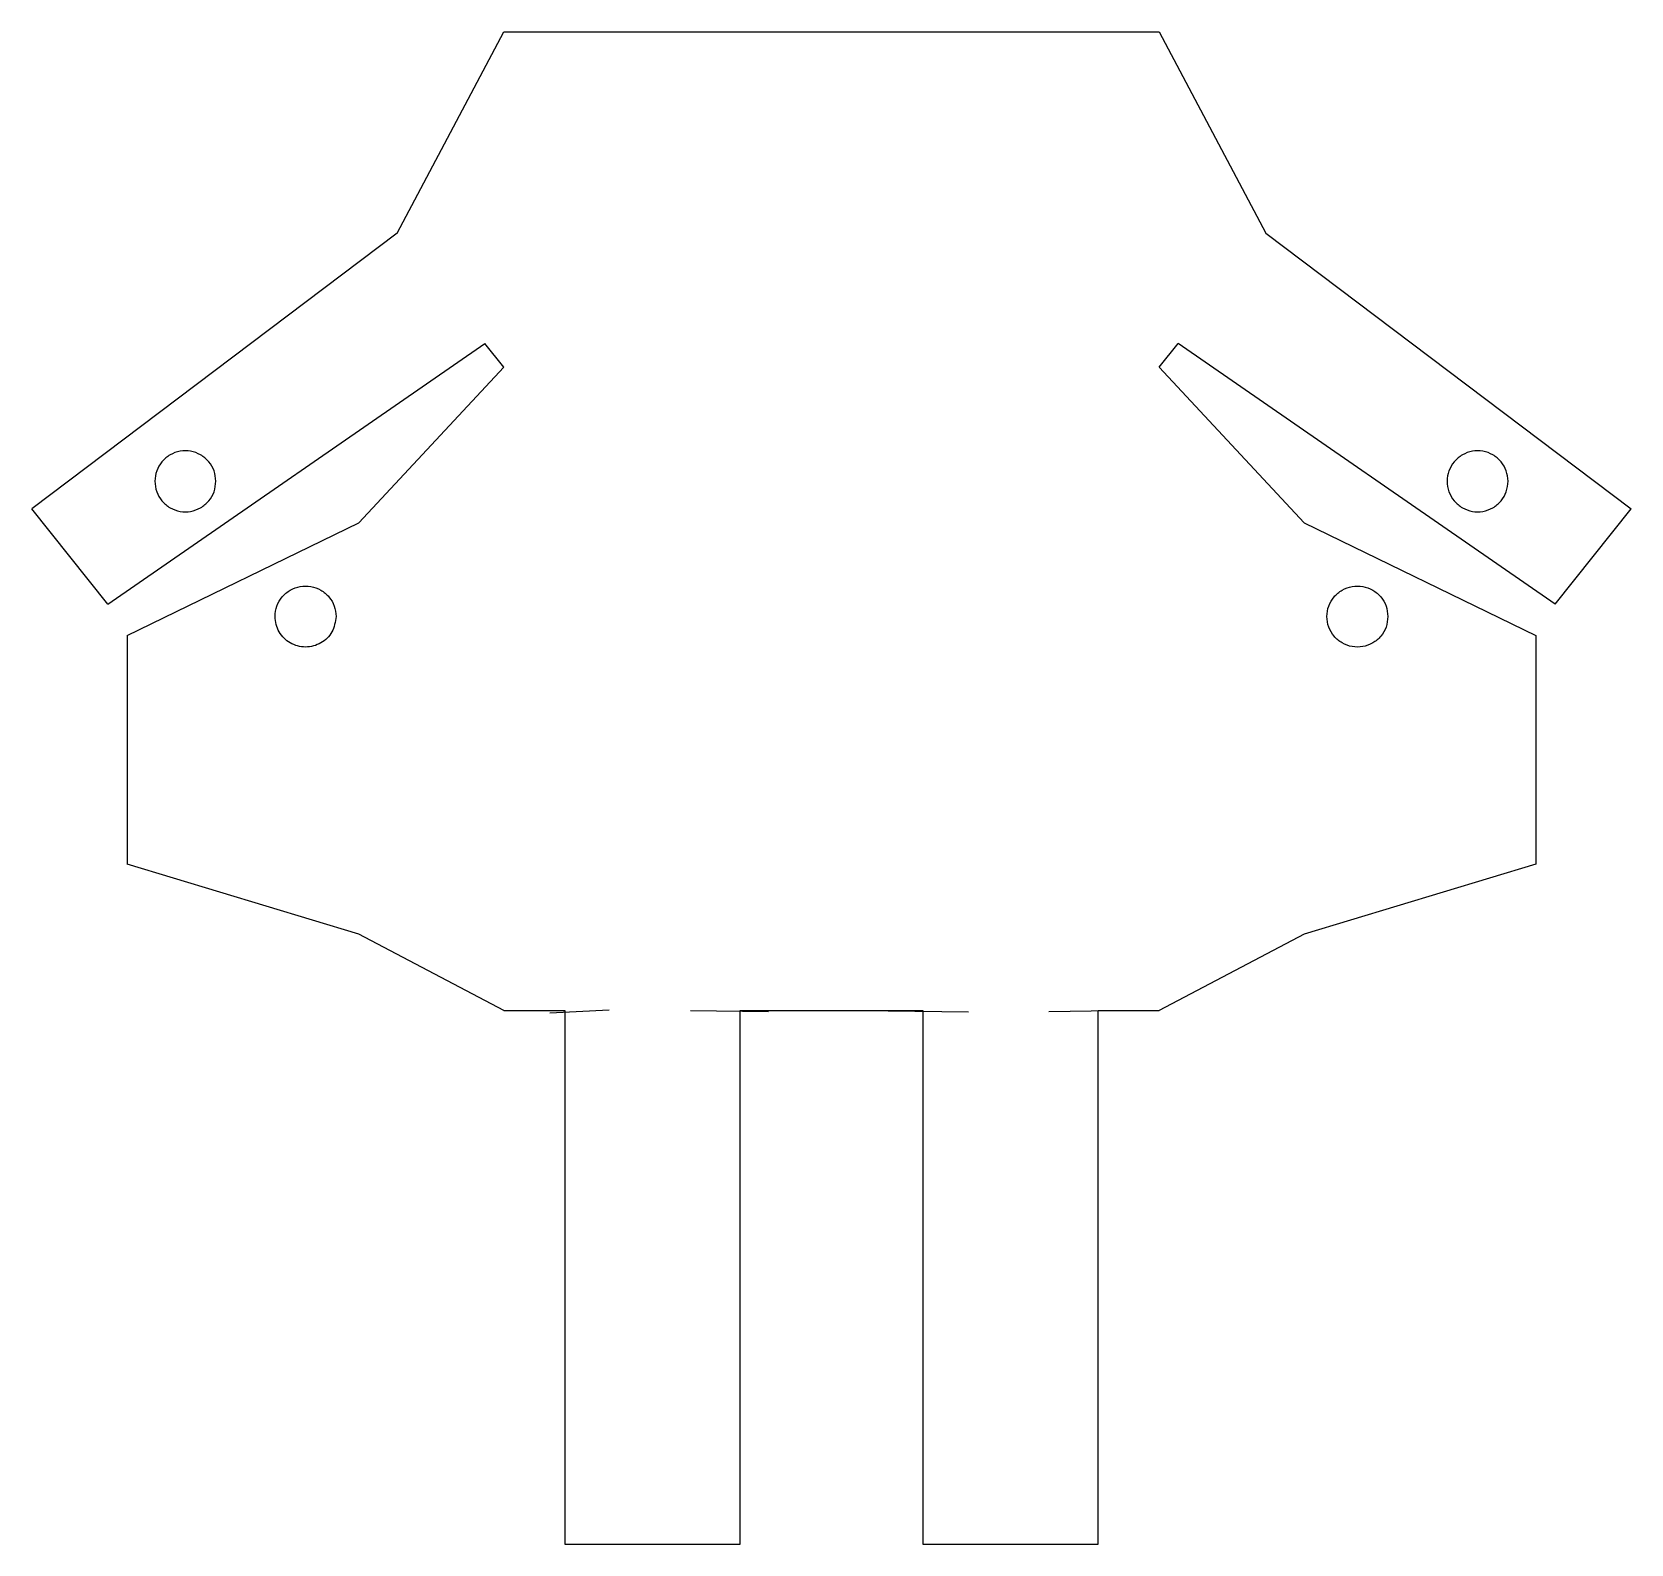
# Model space of a CAD drawing. Extents: x 74.5 to 126.9, y 130.3 to 179.9.
import ezdxf

# ---------------------------------------------------------------- set-up
doc = ezdxf.new("R2010")
doc.units = 0
doc.layers.get('0').update_dxf_attribs({"linetype": 'CONTINUOUS'})

msp = doc.modelspace()

# ---------------------------------------------------------------- linework, layer by layer
at = {"color": 7}
for p, q in [((86.453035, 173.318075), (89.953036, 179.918076)), ((89.953036, 179.918076), (111.453035, 179.918076)), ((111.453035, 179.918076), (114.953037, 173.318075)), ((86.453035, 173.318075), (74.479644, 164.274868)), ((114.953037, 173.318075), (126.926427, 164.274868)), ((76.969739, 161.144462), (89.330513, 169.700678)), ((89.953036, 168.918076), (89.330513, 169.700678)), ((111.453035, 168.918076), (112.075558, 169.700678)), ((124.436333, 161.144462), (112.075558, 169.700678)), ((85.203036, 163.818077), (89.953036, 168.918076)), ((111.453035, 168.918076), (116.203036, 163.818077)), ((80.510792, 165.178637), (80.510792, 165.178637)), ((122.895281, 165.178637), (122.895281, 165.178637)), ((76.969739, 161.144462), (74.479644, 164.274868)), ((124.436333, 161.144462), (126.926427, 164.274868)), ((77.603037, 160.118076), (85.203036, 163.818077)), ((116.203036, 163.818077), (123.803035, 160.118076)), ((84.453036, 160.74168), (84.453036, 160.74168)), ((118.953034, 160.74168), (118.953034, 160.74168)), ((77.603037, 160.118076), (77.603037, 152.618077)), ((123.803035, 160.118076), (123.803035, 152.618077)), ((85.203036, 150.318076), (77.603037, 152.618077)), ((123.803035, 152.618077), (116.203036, 150.318076)), ((89.953036, 147.818076), (85.203036, 150.318076)), ((116.203036, 150.318076), (111.453035, 147.818076)), ((89.953036, 147.818076), (91.953035, 147.818076)), ((91.462428, 147.739841), (93.415352, 147.844382)), ((91.953035, 147.818076), (91.953035, 130.318077)), ((98.632944, 147.772446), (96.076666, 147.811776)), ((97.703036, 130.318077), (97.703036, 147.818076)), ((97.703036, 147.818076), (103.703035, 147.818076)), ((102.565677, 147.811776), (105.200608, 147.772446)), ((103.703035, 147.818076), (103.703035, 130.318077)), ((109.919889, 147.811776), (107.835539, 147.772446)), ((109.453037, 130.318077), (109.453037, 147.818076)), ((109.453037, 147.818076), (111.453035, 147.818076)), ((91.953035, 130.318077), (97.703036, 130.318077)), ((103.703035, 130.318077), (109.453037, 130.318077))]:
    msp.add_line(p, q, dxfattribs=at)
for points, knots in [([(80.510791, 165.178637), (80.498843, 165.295552), (80.475118, 165.527708), (80.291052, 165.834505), (80.021547, 166.062602), (79.687816, 166.183576), (79.33369, 166.183576), (79.000426, 166.062602), (78.729055, 165.834505), (78.551923, 165.527708), (78.490077, 165.178637), (78.551923, 164.829566), (78.729056, 164.522768), (79.000427, 164.294672), (79.33369, 164.173698), (79.687816, 164.173698), (80.021547, 164.294672), (80.291052, 164.522768), (80.475119, 164.829566), (80.498844, 165.061722), (80.510792, 165.178637)], [0, 0, 0, 0, 0.348964, 0.692934, 1.041898, 1.390862, 1.734832, 2.083796, 2.432761, 2.776731, 3.125695, 3.474659, 3.818629, 4.167593, 4.516557, 4.860527, 5.209491, 5.558455, 5.902425, 6.251389, 6.251389, 6.251389, 6.251389]), ([(122.89528, 165.178637), (122.883332, 165.295552), (122.859607, 165.527708), (122.675541, 165.834505), (122.406036, 166.062602), (122.072305, 166.183576), (121.718179, 166.183576), (121.384915, 166.062602), (121.113544, 165.834505), (120.936412, 165.527708), (120.874566, 165.178637), (120.936412, 164.829566), (121.113545, 164.522768), (121.384916, 164.294672), (121.718179, 164.173698), (122.072305, 164.173698), (122.406036, 164.294672), (122.675541, 164.522768), (122.859608, 164.829566), (122.883333, 165.061722), (122.895281, 165.178637)], [0, 0, 0, 0, 0.348964, 0.692934, 1.041898, 1.390862, 1.734832, 2.083796, 2.432761, 2.776731, 3.125695, 3.474659, 3.818629, 4.167593, 4.516557, 4.860527, 5.209491, 5.558455, 5.902425, 6.251389, 6.251389, 6.251389, 6.251389]), ([(84.453036, 160.74168), (84.441196, 160.858687), (84.417685, 161.091025), (84.233703, 161.398169), (83.96412, 161.626551), (83.630185, 161.747688), (83.27581, 161.747691), (82.94235, 161.626541), (82.670868, 161.398204), (82.493941, 161.090896), (82.421663, 160.684203), (82.547391, 160.218215), (82.929565, 159.83668), (83.453943, 159.695086), (83.972933, 159.836608), (84.370954, 160.218498), (84.425402, 160.565547), (84.453036, 160.74168)], [0, 0, 0, 0, 0.3492, 0.693396, 1.042596, 1.391796, 1.735992, 2.085191, 2.434391, 2.778587, 3.127787, 3.650294, 4.157322, 4.67983, 5.202337, 5.709365, 6.231872, 6.231872, 6.231872, 6.231872]), ([(118.953034, 160.74168), (118.941194, 160.858687), (118.917684, 161.091025), (118.733702, 161.398169), (118.464119, 161.626551), (118.130183, 161.747688), (117.775812, 161.747688), (117.442339, 161.626551), (117.170906, 161.398169), (116.993796, 161.091025), (116.932509, 160.74168), (116.993796, 160.392336), (117.170906, 160.085192), (117.442339, 159.85681), (117.775812, 159.735672), (118.130183, 159.735672), (118.464119, 159.85681), (118.733702, 160.085192), (118.917684, 160.392336), (118.941194, 160.624673), (118.953034, 160.74168)], [0, 0, 0, 0, 0.3492, 0.693396, 1.042596, 1.391796, 1.735992, 2.085191, 2.434391, 2.778587, 3.127787, 3.476987, 3.821183, 4.170383, 4.519583, 4.863779, 5.212978, 5.562178, 5.906374, 6.255574, 6.255574, 6.255574, 6.255574])]:
    msp.add_open_spline(points, degree=3, knots=knots, dxfattribs=at)

doc.saveas('drawing.dxf')
